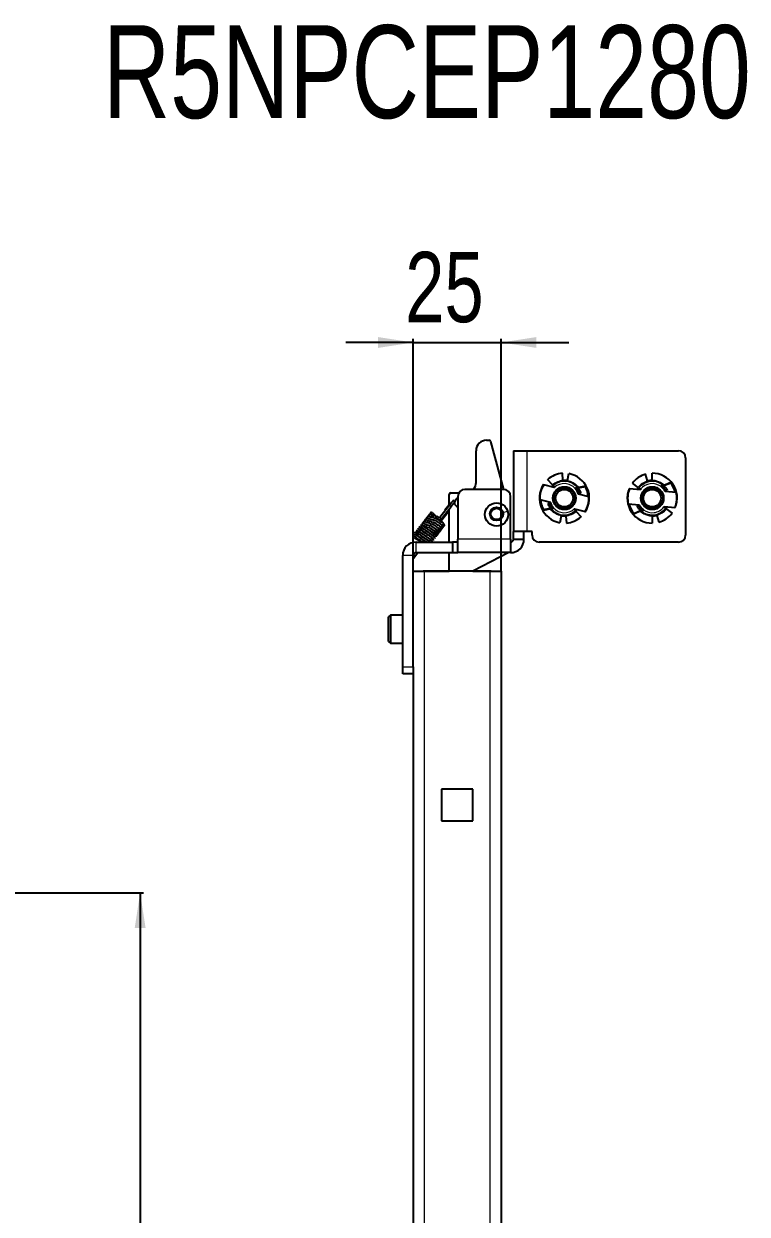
# Model space of a CAD drawing. Header units: millimetres. Extents: x -764 to 1099, y 554 to 2003.
# Drawn here: x 89.3 to 295.2, y 1663.8 to 2002.6 of the extents above; entities that cross this region are included whole.
import ezdxf

# ---------------------------------------------------------------- set-up
doc = ezdxf.new("R2010")
doc.units = ezdxf.units.MM
doc.layers.add('FORMAT', color=7, linetype='Continuous')
doc.styles.add('SLDTEXTSTYLE0', font='TXT', dxfattribs={"width": 0.75})
doc.dimstyles.new('SLDDIMSTYLE0', dxfattribs={"dimtxt": 20, "dimasz": 10, "dimexe": 0, "dimexo": 0.0625, "dimgap": 5, "dimtad": 2, "dimdec": 1, "dimrnd": 1e-09, "dimzin": 12, "dimdsep": 46, "dimtxsty": 'SLDTEXTSTYLE0', "dimsah": 1, "dimcen": 0.09, "dimadec": 0, "dimazin": 3, "dimtfac": 1, "dimtofl": 0, "dimtmove": 0, "dimatfit": 3, "dimfxl": 0, "dimfrac": 2, "dimtolj": 1, "dimtzin": 12, "dimarcsym": 0})
doc.dimstyles.new('SLDDIMSTYLE1', dxfattribs={"dimtxt": 20, "dimasz": 10, "dimexe": 0, "dimexo": 0.0625, "dimgap": 5, "dimtad": 2, "dimdec": 1, "dimrnd": 1e-09, "dimzin": 12, "dimdsep": 46, "dimtxsty": 'SLDTEXTSTYLE0', "dimsah": 1, "dimcen": 0.09, "dimadec": 0, "dimazin": 3, "dimtfac": 1, "dimtmove": 0, "dimatfit": 0, "dimfxl": 0, "dimfrac": 2, "dimtolj": 1, "dimtzin": 12, "dimarcsym": 0})

# ---------------------------------------------------------------- blocks, each defined once
blk = doc.blocks.new('_D_2')
at = {"layer": 'FORMAT'}
for p, q in [((15.79, 1755.31), (123.43, 1755.31)), ((122.43, 1755.31), (122.43, 855.31)), ((15.79, 855.31), (123.43, 855.31))]:
    blk.add_line(p, q, dxfattribs=at)
for points in [[(122.43, 1755.31), (120.89, 1745.31), (123.97, 1745.31)], [(122.43, 855.31), (123.97, 865.31), (120.89, 865.31)]]:
    blk.add_solid(points, dxfattribs=at)
at = {"layer": 'FORMAT', "insert": (96.65, 1283.14), "char_height": 20, "attachment_point": 1, "rotation": 90, "style": 'SLDTEXTSTYLE0'}
blk.add_mtext('900', dxfattribs=at)
blk = doc.blocks.new('_D_6')
at = {"layer": 'FORMAT'}
for p, q in [((200.14, 1911.92), (180.91, 1911.92)), ((200.14, 1846.82), (200.14, 1912.92)), ((200.14, 1911.92), (225.14, 1911.92)), ((225.14, 1846.82), (225.14, 1912.92)), ((225.14, 1911.92), (244.37, 1911.92))]:
    blk.add_line(p, q, dxfattribs=at)
for points in [[(200.14, 1911.92), (190.14, 1913.46), (190.14, 1910.38)], [(225.14, 1911.92), (235.14, 1910.38), (235.14, 1913.46)]]:
    blk.add_solid(points, dxfattribs=at)
at = {"layer": 'FORMAT', "insert": (197.86, 1937.7), "char_height": 20, "attachment_point": 1, "style": 'SLDTEXTSTYLE0'}
blk.add_mtext('25', dxfattribs=at)

msp = doc.modelspace()

# ---------------------------------------------------------------- linework, layer by layer
at = {"color": 7, "linetype": 'Continuous', "lineweight": 25}
for p, q in [((221.02, 1884.11), (221.64, 1884.11)), ((218.02, 1872.11), (218.02, 1881.11)), ((222.12, 1883.74), (225.79, 1870.11)), ((228.64, 1881.11), (228.64, 1858.11)), ((228.64, 1881.11), (232.44, 1881.11)), ((232.44, 1881.11), (275.64, 1881.11)), ((277.64, 1879.11), (277.64, 1857.11)), ((242.73, 1872.7), (242.58, 1874.69)), ((244.07, 1872.63), (244.43, 1874.59)), ((266.79, 1872.54), (266.27, 1874.46)), ((268.12, 1872.72), (268.11, 1874.71)), ((237.3, 1871.39), (237.18, 1871.47)), ((240.26, 1870.6), (237.26, 1871.41)), ((239.76, 1871.36), (238.38, 1872.88)), ((239.45, 1870.82), (239.89, 1871.21)), ((239.76, 1871.36), (239.89, 1871.21)), ((239.89, 1871.21), (240.36, 1870.69)), ((240.22, 1870.84), (240.03, 1870.66)), ((244.02, 1872.67), (242.79, 1872.73)), ((246.74, 1870.85), (246.22, 1870.39)), ((246.51, 1870.32), (246.31, 1870.28)), ((246.33, 1870.49), (246.38, 1870.5)), ((246.89, 1870.99), (246.74, 1870.85)), ((246.89, 1870.99), (247.16, 1870.66)), ((246.91, 1870.61), (249.2, 1871.1)), ((249.1, 1870.87), (247.03, 1870.43)), ((249.1, 1870.87), (249.2, 1871.1)), ((261.7, 1870.25), (261.57, 1870.3)), ((264.12, 1870.67), (262.49, 1871.91)), ((263.92, 1870.08), (264.28, 1870.55)), ((264.12, 1870.67), (264.28, 1870.55)), ((264.28, 1870.55), (264.83, 1870.12)), ((268.06, 1872.74), (266.84, 1872.58)), ((271.07, 1871.47), (270.65, 1870.91)), ((270.74, 1871.03), (270.79, 1871.05)), ((270.95, 1870.9), (270.76, 1870.82)), ((271.2, 1871.63), (271.07, 1871.47)), ((271.2, 1871.63), (271.52, 1871.36)), ((271.28, 1871.26), (273.45, 1872.16)), ((273.39, 1871.92), (271.44, 1871.1)), ((273.39, 1871.92), (273.45, 1872.16)), ((210.34, 1865.43), (210.34, 1868.61)), ((210.84, 1869.11), (213.1, 1869.11)), ((212.84, 1868.11), (212.84, 1855.91)), ((225.84, 1870.11), (214.84, 1870.11)), ((227.84, 1855.91), (227.84, 1868.11)), ((236.15, 1867.25), (239.15, 1866.45)), ((250.13, 1867.96), (247.12, 1868.77)), ((247.77, 1869.03), (247.3, 1868.88)), ((264.76, 1870.02), (261.65, 1870.25)), ((264.68, 1870.24), (264.52, 1870.03)), ((264.76, 1870.18), (264.61, 1870.03)), ((274.94, 1869.25), (271.84, 1869.49)), ((272.43, 1869.86), (271.99, 1869.63)), ((210.49, 1865.63), (207.7, 1862.1)), ((208.17, 1861.73), (210.96, 1865.26)), ((208.32, 1861.41), (210.34, 1864.14)), ((210.34, 1865.74), (209.12, 1864.2)), ((210.34, 1855.11), (210.34, 1864.46)), ((210.96, 1865.26), (210.96, 1865.26)), ((239.37, 1864.61), (237.07, 1864.12)), ((237.07, 1864.12), (237.17, 1864.34)), ((237.17, 1864.34), (239.24, 1864.79)), ((238.5, 1866.19), (238.98, 1866.33)), ((239.38, 1864.23), (239.11, 1864.55)), ((239.38, 1864.23), (239.53, 1864.36)), ((239.53, 1864.36), (240.05, 1864.83)), ((239.77, 1864.9), (239.96, 1864.94)), ((239.94, 1864.73), (239.89, 1864.72)), ((246.38, 1864), (245.91, 1864.52)), ((246.01, 1864.61), (249.02, 1863.81)), ((246.05, 1864.38), (246.24, 1864.55)), ((246.82, 1864.4), (246.38, 1864)), ((246.52, 1863.86), (246.38, 1864)), ((246.52, 1863.86), (247.89, 1862.33)), ((248.97, 1863.82), (249.09, 1863.74)), ((261.33, 1865.96), (264.44, 1865.73)), ((264.99, 1863.96), (262.82, 1863.05)), ((262.88, 1863.29), (264.84, 1864.11)), ((263.84, 1865.35), (264.29, 1865.58)), ((265.08, 1863.59), (264.75, 1863.86)), ((265.08, 1863.59), (265.2, 1863.75)), ((265.2, 1863.75), (265.62, 1864.31)), ((265.33, 1864.32), (265.51, 1864.39)), ((265.53, 1864.19), (265.48, 1864.17)), ((271.99, 1864.67), (271.44, 1865.09)), ((271.51, 1865.04), (271.66, 1865.19)), ((271.52, 1865.2), (274.62, 1864.97)), ((271.6, 1864.97), (271.76, 1865.18)), ((272.35, 1865.14), (271.99, 1864.67)), ((272.15, 1864.55), (271.99, 1864.67)), ((272.15, 1864.55), (273.79, 1863.31)), ((274.57, 1864.97), (274.71, 1864.91)), ((202.66, 1860.34), (202.61, 1860.31)), ((206.58, 1861.97), (206.97, 1861.66)), ((207.34, 1862.13), (206.95, 1862.44)), ((206.97, 1861.66), (207.05, 1861.59)), ((207.42, 1862.06), (207.34, 1862.13)), ((207.7, 1862.1), (207.7, 1862.1)), ((242.21, 1862.58), (241.84, 1860.63)), ((242.26, 1862.55), (243.49, 1862.49)), ((243.54, 1862.51), (243.7, 1860.53)), ((262.82, 1863.05), (262.88, 1863.29)), ((268.16, 1862.49), (268.16, 1860.51)), ((268.21, 1862.47), (269.43, 1862.64)), ((269.48, 1862.67), (270, 1860.76)), ((200.2, 1856.91), (200.25, 1856.86)), ((200.6, 1857.42), (200.65, 1857.37)), ((201, 1857.93), (201.05, 1857.88)), ((201.3, 1856.85), (201.28, 1856.99)), ((201.41, 1858.44), (201.46, 1858.39)), ((201.7, 1857.36), (201.68, 1857.5)), ((201.81, 1858.95), (201.86, 1858.9)), ((202.1, 1857.88), (202.08, 1858.01)), ((202.21, 1859.46), (202.26, 1859.41)), ((202.5, 1858.4), (202.48, 1858.53)), ((202.61, 1859.97), (202.66, 1859.92)), ((202.9, 1858.91), (202.88, 1859.04)), ((232.44, 1858.11), (228.64, 1858.11)), ((228.64, 1855.91), (228.64, 1858.11)), ((231.64, 1855.91), (231.64, 1858.11)), ((233.94, 1858.11), (232.44, 1858.11)), ((233.94, 1857.11), (233.94, 1858.11)), ((200.52, 1856.33), (200.57, 1856.29)), ((200.94, 1855.11), (211.34, 1855.11)), ((201.44, 1855.77), (201.83, 1855.47)), ((201.81, 1855.24), (201.94, 1855.14)), ((201.83, 1855.47), (201.91, 1855.41)), ((201.94, 1855.12), (201.92, 1855.11)), ((202.56, 1855.11), (202.57, 1855.26)), ((211.34, 1855.11), (211.34, 1852.11)), ((212.84, 1855.11), (211.34, 1855.11)), ((212.84, 1852.11), (212.84, 1855.91)), ((227.84, 1855.91), (227.84, 1852.11)), ((228.64, 1855.91), (231.64, 1855.91)), ((275.64, 1855.11), (235.94, 1855.11)), ((197.14, 1819.61), (197.14, 1851.31)), ((200.66, 1852.06), (200.14, 1851.35)), ((200.14, 1819.61), (200.14, 1851.31)), ((200.14, 1850.34), (200.25, 1850.49)), ((200.2, 1851.62), (200.46, 1851.95)), ((200.25, 1850.49), (201.44, 1852.1)), ((200.25, 1850.49), (200.25, 1850.49)), ((200.94, 1852.11), (211.34, 1852.11)), ((210.34, 1846.81), (210.34, 1852.11)), ((211.34, 1852.11), (212.84, 1852.11)), ((227.84, 1852.11), (212.84, 1852.11)), ((227.34, 1852.11), (217.1, 1846.81)), ((200.14, 1846.81), (203.24, 1846.81)), ((203.24, 1846.82), (202.99, 1846.81)), ((203.24, 1846.82), (210.34, 1846.82)), ((222.04, 1846.81), (203.24, 1846.81)), ((217.12, 1846.82), (222.04, 1846.82)), ((222.04, 1846.81), (225.14, 1846.81)), ((225.14, 1846.81), (225.14, 775.18)), ((193.64, 1834.31), (193.14, 1833.81)), ((193.14, 1826.81), (193.14, 1833.81)), ((197.14, 1834.31), (193.64, 1834.31)), ((193.64, 1834.31), (193.64, 1826.31)), ((193.14, 1826.81), (193.64, 1826.31)), ((193.64, 1826.31), (197.14, 1826.31)), ((197.14, 1817.61), (197.14, 1819.61)), ((200.14, 1819.61), (200.14, 1817.61)), ((200.14, 1817.61), (197.14, 1817.61)), ((200.14, 1817.61), (200.14, 782.81)), ((217.14, 1784.81), (208.14, 1784.81)), ((208.14, 1784.81), (208.14, 1775.81)), ((217.14, 1775.81), (217.14, 1784.81)), ((208.14, 1775.81), (217.14, 1775.81))]:
    msp.add_line(p, q, dxfattribs=at)
at = {"color": 8, "linetype": 'Continuous', "lineweight": 18}
for p, q in [((232.44, 1881.11), (232.44, 1858.11)), ((210.49, 1865.63), (210.49, 1865.63)), ((225.69, 1863.54), (227, 1863.95)), ((200.94, 1852.11), (200.94, 1855.11)), ((227.84, 1855.91), (212.84, 1855.91)), ((200.14, 1851.31), (197.14, 1851.31)), ((203.24, 1846.81), (203.24, 1846.82)), ((203.24, 1846.81), (203.24, 787.43)), ((222.04, 1846.81), (222.04, 1846.82)), ((222.04, 772.28), (222.04, 1846.81)), ((197.14, 1819.61), (200.14, 1819.61))]:
    msp.add_line(p, q, dxfattribs=at)
at = {"color": 7, "linetype": 'Continuous', "lineweight": 25, "flags": 128}
for points in [[(206.58, 1861.97), (206.58, 1862), (206.6, 1862.06), (206.65, 1862.14), (206.72, 1862.23), (206.8, 1862.32), (206.87, 1862.39), (206.92, 1862.43), (206.95, 1862.44), (206.95, 1862.44)], [(201.43, 1852.11), (201.44, 1852.1), (201.43, 1852.11)]]:
    msp.add_lwpolyline(points, dxfattribs=at)
at = {"color": 8, "linetype": 'Continuous', "lineweight": 18, "flags": 128}
for points in [[(206.97, 1861.66), (206.97, 1861.66), (206.99, 1861.67), (207.03, 1861.72), (207.09, 1861.79), (207.17, 1861.88), (207.24, 1861.97), (207.29, 1862.05), (207.33, 1862.1), (207.34, 1862.13), (207.34, 1862.13)], [(201.94, 1855.12), (201.94, 1855.12), (201.96, 1855.11)]]:
    msp.add_lwpolyline(points, dxfattribs=at)
at = {"color": 7, "linetype": 'Continuous', "lineweight": 25}
for centre, radius in [((243.14, 1867.61), 3.25), ((243.14, 1867.61), 3), ((268.14, 1867.61), 3.25), ((268.14, 1867.61), 3), ((243.14, 1867.61), 2.5), ((268.14, 1867.61), 2.5), ((223.85, 1862.96), 3.3), ((223.84, 1863.11), 1.9), ((223.84, 1863.11), 1.61)]:
    msp.add_circle(centre, radius, dxfattribs=at)
for centre, radius, start, end in [((221.02, 1881.11), 3, 90, 180), ((221.64, 1883.61), 0.5, 15.0795, 90), ((275.64, 1879.11), 2, 0, 90), ((243.14, 1867.61), 7.1, 94.5192, 132.0192), ((243.14, 1867.61), 7.1, 327.0192, 79.5192), ((268.14, 1867.61), 7.1, 105.2121, 142.7121), ((268.14, 1867.61), 7.1, 337.7121, 90.2121), ((215.02, 1872.11), 3, 318.1897, 0), ((243.14, 1867.61), 7.1, 147.0192, 259.5192), ((243.14, 1867.61), 7, 147.1321, 182.9064), ((243.14, 1867.61), 4.85, 42.0192, 132.0192), ((243.14, 1867.61), 4.15, 132.0192, 133.8162), ((243.14, 1867.61), 4.15, 16.2223, 42.0192), ((243.14, 1867.61), 6.8, 3.4511, 28.6836), ((243.14, 1867.61), 7, 2.9064, 29.9064), ((268.14, 1867.61), 7.1, 157.7121, 270.2121), ((268.14, 1867.61), 4.85, 52.7121, 142.7121), ((268.14, 1867.61), 4.15, 26.9151, 52.7121), ((268.14, 1867.61), 6.8, 14.1439, 39.3765), ((268.14, 1867.61), 7, 13.5992, 40.5992), ((210.84, 1868.61), 0.5, 90, 180), ((213.09, 1866.36), 1.25, 101.537, 137.2226), ((214.84, 1868.11), 2, 90, 180), ((225.84, 1868.11), 2, 0, 90), ((243.14, 1867.61), 7, 182.9064, 209.9064), ((243.14, 1867.61), 6.8, 183.4511, 208.6836), ((243.14, 1867.61), 7, 327.1321, 2.9064), ((268.14, 1867.61), 7, 157.825, 193.5992), ((268.14, 1867.61), 4.15, 142.7121, 144.5091), ((268.14, 1867.61), 7, 337.825, 13.5992), ((211.74, 1867.3), 4.05, 229.7314, 232.4533), ((213.09, 1866.36), 1.25, 180, 258.463), ((243.14, 1867.61), 4.15, 196.2223, 222.0192), ((243.14, 1867.61), 4.85, 222.0192, 312.0192), ((243.14, 1867.61), 4.15, 312.0192, 313.8162), ((268.14, 1867.61), 7, 193.5992, 220.5992), ((268.14, 1867.61), 6.8, 194.1439, 219.3765), ((268.14, 1867.61), 4.15, 206.9151, 232.7121), ((268.14, 1867.61), 4.85, 232.7121, 322.7121), ((268.14, 1867.61), 4.15, 322.7121, 324.5091), ((243.14, 1867.61), 7.1, 274.5192, 312.0192), ((268.14, 1867.61), 7.1, 285.2121, 322.7121), ((235.94, 1857.11), 2, 180, 270), ((275.64, 1857.11), 2, 270, 0), ((200.94, 1851.31), 3.8, 90, 180), ((227.84, 1855.91), 0.8, 270, 0), ((227.84, 1855.91), 3.8, 270, 0), ((200.94, 1851.31), 0.8, 90, 180), ((222.04, 1843.72), 3.1, 85.3967, 90)]:
    msp.add_arc(centre, radius, start, end, dxfattribs=at)
at = {"color": 8, "linetype": 'Continuous', "lineweight": 18}
for centre, radius, start, end in [((243.14, 1867.61), 5.05, 94.5192, 132.0192), ((243.14, 1867.61), 4.15, 42.0192, 132.0192), ((243.14, 1867.61), 5.05, 42.0192, 79.5192), ((268.14, 1867.61), 5.05, 105.2121, 142.7121), ((268.14, 1867.61), 4.15, 52.7121, 142.7121), ((268.14, 1867.61), 5.05, 52.7121, 90.2121), ((221.54, 1879.13), 17.44, 230.7113, 232.6809), ((243.14, 1867.61), 5.05, 222.0192, 259.5192), ((243.14, 1867.61), 4.15, 222.0192, 312.0192), ((243.14, 1867.61), 5.05, 274.5192, 312.0192), ((268.14, 1867.61), 5.05, 232.7121, 270.2121), ((268.14, 1867.61), 4.15, 232.7121, 322.7121), ((268.14, 1867.61), 5.05, 285.2121, 322.7121), ((202.85, 1860.16), 0.295, 115.8344, 267.3472), ((205.06, 1863.54), 2.78, 315.5111, 327.8892), ((218.61, 1875.43), 17.22, 230.7026, 232.6978), ((213.86, 1869.35), 9.69, 233.0415, 235.052), ((200.85, 1856.51), 1.43, 313.3522, 323.8809), ((200.91, 1856.46), 1.45, 313.3721, 323.9619), ((201.79, 1852.78), 2.75, 233.1851, 236.0311)]:
    msp.add_arc(centre, radius, start, end, dxfattribs=at)
at = {"color": 7, "linetype": 'Continuous', "lineweight": 25}
for points, knots in [([(242.59, 1872.43), (242.63, 1872.57), (242.67, 1872.74), (242.77, 1872.68), (242.79, 1872.67)], [0, 0, 0, 0, 0.8322341, 1, 1, 1, 1]), ([(244.18, 1872.34), (244.16, 1872.49), (244.13, 1872.67), (244.03, 1872.61), (244.01, 1872.61)], [0, 0, 0, 0, 0.8322341, 1, 1, 1, 1]), ([(246.37, 1870.52), (246.59, 1870.24), (246.98, 1869.74), (247.2, 1869.14), (247.3, 1868.88)], [0, 0, 0, 0, 0.559785, 1, 1, 1, 1]), ([(246.74, 1870.85), (246.98, 1870.54), (247.41, 1869.98), (247.66, 1869.32), (247.77, 1869.03)], [0, 0, 0, 0, 0.559866, 1, 1, 1, 1]), ([(266.7, 1872.24), (266.71, 1872.39), (266.73, 1872.57), (266.83, 1872.52), (266.85, 1872.52)], [0, 0, 0, 0, 0.832234, 1, 1, 1, 1]), ([(268.29, 1872.46), (268.24, 1872.59), (268.17, 1872.76), (268.08, 1872.69), (268.07, 1872.68)], [0, 0, 0, 0, 0.8322341, 1, 1, 1, 1]), ([(270.77, 1871.07), (271.04, 1870.83), (271.52, 1870.41), (271.84, 1869.87), (271.99, 1869.63)], [0, 0, 0, 0, 0.559785, 1, 1, 1, 1]), ([(271.07, 1871.47), (271.37, 1871.2), (271.89, 1870.73), (272.27, 1870.13), (272.43, 1869.86)], [0, 0, 0, 0, 0.559866, 1, 1, 1, 1]), ([(211.64, 1867.17), (211.62, 1867.13), (211.54, 1867.01), (211.27, 1866.64), (210.89, 1866.13), (210.61, 1865.78), (210.49, 1865.63)], [0, 0, 0, 0, 0.120445, 0.428404, 0.764758, 1, 1, 1, 1]), ([(210.96, 1865.26), (211.05, 1865.37), (211.31, 1865.7), (211.71, 1866.23), (212.09, 1866.74), (212.24, 1866.98), (212.3, 1867.09), (212.32, 1867.16), (212.33, 1867.24), (212.32, 1867.29), (212.31, 1867.32)], [0, 0, 0, 0, 0.122972, 0.357795, 0.597296, 0.840144, 0.906241, 0.947144, 0.977555, 1, 1, 1, 1]), ([(206.62, 1862.26), (206.39, 1862.57), (206.04, 1863.02), (205.6, 1863.41), (205.29, 1863.53), (205.1, 1863.5), (205.01, 1863.38), (204.98, 1863.13), (205.13, 1862.96), (205.22, 1862.84)], [0, 0, 0, 0, 0.298435, 0.437746, 0.539892, 0.682205, 0.758172, 0.840902, 1, 1, 1, 1]), ([(239.53, 1864.36), (239.29, 1864.68), (238.87, 1865.24), (238.61, 1865.9), (238.5, 1866.19)], [0, 0, 0, 0, 0.559866, 1, 1, 1, 1]), ([(239.9, 1864.7), (239.69, 1864.98), (239.29, 1865.48), (239.07, 1866.07), (238.98, 1866.33)], [0, 0, 0, 0, 0.559785, 1, 1, 1, 1]), ([(265.2, 1863.75), (264.9, 1864.01), (264.38, 1864.49), (264.01, 1865.09), (263.84, 1865.35)], [0, 0, 0, 0, 0.559866, 1, 1, 1, 1]), ([(265.5, 1864.15), (265.23, 1864.38), (264.76, 1864.8), (264.43, 1865.34), (264.29, 1865.58)], [0, 0, 0, 0, 0.559785, 1, 1, 1, 1]), ([(203.04, 1860.39), (203.01, 1860.4), (202.97, 1860.43), (202.91, 1860.45), (202.84, 1860.45), (202.76, 1860.44), (202.69, 1860.41), (202.66, 1860.37), (202.65, 1860.36)], [0, 0, 0, 0, 0.16821, 0.334597, 0.492682, 0.639712, 0.895455, 1, 1, 1, 1]), ([(203.32, 1860.2), (203.26, 1860.25), (203.12, 1860.38), (202.89, 1860.47), (202.78, 1860.43), (202.73, 1860.41)], [0, 0, 0, 0, 0.263202, 0.622339, 1, 1, 1, 1]), ([(203.73, 1860.71), (203.67, 1860.76), (203.52, 1860.89), (203.27, 1860.98), (203.08, 1860.95), (203, 1860.82), (202.97, 1860.59), (203.11, 1860.43), (203.2, 1860.32)], [0, 0, 0, 0, 0.119412, 0.284052, 0.513532, 0.635931, 0.769152, 1, 1, 1, 1]), ([(203.31, 1860.31), (203.32, 1860.31), (203.36, 1860.31), (203.66, 1860.25), (204.15, 1860.05), (204.56, 1859.85), (204.77, 1859.74)], [0, 0, 0, 0, 0.147088, 0.393301, 0.678923, 1, 1, 1, 1]), ([(204.13, 1861.22), (204.07, 1861.27), (203.93, 1861.4), (203.68, 1861.49), (203.48, 1861.46), (203.4, 1861.33), (203.37, 1861.11), (203.5, 1860.95), (203.59, 1860.85)], [0, 0, 0, 0, 0.121175, 0.288044, 0.520616, 0.644684, 0.779737, 1, 1, 1, 1]), ([(203.71, 1860.82), (203.73, 1860.82), (203.76, 1860.81), (204.07, 1860.76), (204.55, 1860.56), (204.96, 1860.36), (205.17, 1860.25)], [0, 0, 0, 0, 0.1480283, 0.3946389, 0.6806538, 1, 1, 1, 1]), ([(204.54, 1861.73), (204.48, 1861.78), (204.33, 1861.91), (204.08, 1862), (203.89, 1861.97), (203.81, 1861.84), (203.78, 1861.63), (203.9, 1861.47), (203.98, 1861.38)], [0, 0, 0, 0, 0.122989, 0.292154, 0.527908, 0.653694, 0.790632, 1, 1, 1, 1]), ([(204.12, 1861.33), (204.13, 1861.33), (204.17, 1861.32), (204.47, 1861.26), (204.96, 1861.07), (205.36, 1860.87), (205.58, 1860.76)], [0, 0, 0, 0, 0.148432, 0.395597, 0.682188, 1, 1, 1, 1]), ([(204.94, 1862.24), (204.88, 1862.29), (204.74, 1862.42), (204.48, 1862.51), (204.3, 1862.47), (204.21, 1862.37), (204.21, 1862.28), (204.21, 1862.24)], [0, 0, 0, 0, 0.167196, 0.396894, 0.716983, 0.887792, 1, 1, 1, 1]), ([(204.52, 1861.84), (204.54, 1861.84), (204.57, 1861.83), (204.88, 1861.77), (205.37, 1861.57), (205.77, 1861.37), (205.98, 1861.27)], [0, 0, 0, 0, 0.1488364, 0.3965581, 0.6837267, 1, 1, 1, 1]), ([(206.08, 1861.93), (205.89, 1862.17), (205.59, 1862.56), (205.19, 1862.9), (204.89, 1863.02), (204.69, 1862.99), (204.61, 1862.87), (204.58, 1862.62), (204.73, 1862.45), (204.82, 1862.33)], [0, 0, 0, 0, 0.2543213, 0.4023312, 0.5109068, 0.6621945, 0.7429389, 0.8308621, 1, 1, 1, 1]), ([(204.93, 1862.35), (204.94, 1862.34), (204.98, 1862.34), (205.28, 1862.28), (205.77, 1862.08), (206.17, 1861.88), (206.38, 1861.78)], [0, 0, 0, 0, 0.149242, 0.397523, 0.685271, 1, 1, 1, 1]), ([(205.31, 1862.86), (205.31, 1862.86), (205.28, 1862.84), (205.39, 1862.86), (205.68, 1862.78), (206.01, 1862.66), (206.21, 1862.56), (206.23, 1862.55)], [0, 0, 0, 0, 0.021612, 0.277034, 0.594005, 0.961278, 1, 1, 1, 1]), ([(205.38, 1860.43), (205.6, 1860.27), (206.03, 1859.96), (206.62, 1859.55), (207.06, 1859.25), (207.43, 1859.02), (207.67, 1858.92), (207.84, 1858.94), (207.94, 1859.01), (208.01, 1859.13), (208, 1859.3), (207.94, 1859.42), (207.8, 1859.56), (207.8, 1859.56)], [0, 0, 0, 0, 0.15508, 0.29788, 0.419005, 0.519987, 0.674799, 0.726992, 0.761209, 0.792065, 0.843578, 0.998885, 1, 1, 1, 1]), ([(205.78, 1860.94), (206, 1860.78), (206.44, 1860.47), (207.02, 1860.06), (207.46, 1859.76), (207.84, 1859.53), (208.07, 1859.43), (208.24, 1859.45), (208.34, 1859.52), (208.41, 1859.65), (208.4, 1859.81), (208.35, 1859.93), (208.21, 1860.07), (208.21, 1860.07)], [0, 0, 0, 0, 0.155938, 0.298743, 0.419834, 0.520845, 0.675692, 0.727886, 0.762101, 0.792954, 0.844457, 0.999762, 1, 1, 1, 1]), ([(206.18, 1861.45), (206.41, 1861.29), (206.84, 1860.98), (207.43, 1860.56), (207.87, 1860.27), (208.24, 1860.04), (208.47, 1859.94), (208.65, 1859.96), (208.75, 1860.03), (208.82, 1860.16), (208.81, 1860.32), (208.64, 1860.57), (208.23, 1860.98), (207.86, 1861.3), (207.69, 1861.45)], [0, 0, 0, 0, 0.1205359, 0.230319, 0.3233794, 0.4010551, 0.5201186, 0.5602418, 0.5865433, 0.6102589, 0.649844, 0.7692325, 0.8974855, 1, 1, 1, 1]), ([(206.83, 1862.2), (206.71, 1862.3), (206.51, 1862.48), (206.34, 1862.63), (206.27, 1862.69)], [0, 0, 0, 0, 0.595665, 1, 1, 1, 1]), ([(208.32, 1860.57), (208.3, 1860.6), (208.27, 1860.68), (208.04, 1860.85), (207.73, 1861.08), (207.39, 1861.32), (206.99, 1861.61), (206.7, 1861.82), (206.55, 1861.92)], [0, 0, 0, 0, 0.134267, 0.352185, 0.489336, 0.645657, 0.817803, 1, 1, 1, 1]), ([(207.05, 1861.59), (207.14, 1861.54), (207.31, 1861.43), (207.62, 1861.41), (207.91, 1861.49), (208.09, 1861.62), (208.16, 1861.71), (208.17, 1861.73)], [0, 0, 0, 0, 0.241852, 0.4829578, 0.724075, 0.9544412, 1, 1, 1, 1]), ([(207.7, 1862.1), (207.68, 1862.08), (207.65, 1862.04), (207.57, 1862.02), (207.5, 1862.02), (207.45, 1862.04), (207.43, 1862.06), (207.42, 1862.06)], [0, 0, 0, 0, 0.241711, 0.48172, 0.722059, 0.953296, 1, 1, 1, 1]), ([(208.01, 1861.17), (208.02, 1861.17), (208.13, 1861.21), (208.23, 1861.31), (208.3, 1861.4), (208.32, 1861.41)], [0, 0, 0, 0, 0.133594, 0.857024, 1, 1, 1, 1]), ([(208.39, 1859.77), (208.52, 1859.71), (208.69, 1859.63), (208.86, 1859.66), (208.96, 1859.74), (209.03, 1859.86), (209.01, 1860.03), (208.91, 1860.19), (208.7, 1860.38), (208.64, 1860.44)], [0, 0, 0, 0, 0.28745, 0.384932, 0.449404, 0.50739, 0.602413, 0.886142, 1, 1, 1, 1]), ([(242.09, 1862.87), (242.11, 1862.73), (242.14, 1862.55), (242.24, 1862.6), (242.26, 1862.61)], [0, 0, 0, 0, 0.8322341, 1, 1, 1, 1]), ([(243.69, 1862.79), (243.65, 1862.65), (243.6, 1862.47), (243.5, 1862.54), (243.49, 1862.55)], [0, 0, 0, 0, 0.832234, 1, 1, 1, 1]), ([(267.99, 1862.76), (268.04, 1862.62), (268.1, 1862.45), (268.19, 1862.52), (268.2, 1862.53)], [0, 0, 0, 0, 0.832234, 1, 1, 1, 1]), ([(269.57, 1862.97), (269.56, 1862.83), (269.54, 1862.65), (269.44, 1862.69), (269.42, 1862.7)], [0, 0, 0, 0, 0.832234, 1, 1, 1, 1]), ([(203.84, 1855.11), (203.77, 1855.15), (203.64, 1855.24), (203.32, 1855.46), (202.93, 1855.73), (202.45, 1856.08), (201.9, 1856.47), (201.33, 1856.83), (200.84, 1857.1), (200.49, 1857.27), (200.23, 1857.34), (200.21, 1857.28), (200.19, 1857.25)], [0, 0, 0, 0, 0.062108, 0.129924, 0.236653, 0.315079, 0.419967, 0.567307, 0.655413, 0.757825, 0.874412, 1, 1, 1, 1]), ([(200.22, 1856.88), (200.3, 1856.81), (200.46, 1856.67), (200.74, 1856.54), (200.88, 1856.48)], [0, 0, 0, 0, 0.513134, 1, 1, 1, 1]), ([(204.59, 1855.41), (204.56, 1855.42), (204.51, 1855.45), (204.31, 1855.57), (204.06, 1855.74), (203.73, 1855.97), (203.34, 1856.24), (202.86, 1856.58), (202.31, 1856.98), (201.74, 1857.34), (201.25, 1857.61), (200.89, 1857.77), (200.63, 1857.85), (200.61, 1857.79), (200.6, 1857.76)], [0, 0, 0, 0, 0.073219, 0.142955, 0.207336, 0.264609, 0.354761, 0.420957, 0.509511, 0.633948, 0.708354, 0.794802, 0.893243, 1, 1, 1, 1]), ([(200.66, 1856.78), (200.66, 1856.77), (200.66, 1856.73), (200.82, 1856.53), (201.15, 1856.27), (201.59, 1855.96), (202.12, 1855.58), (202.59, 1855.24), (202.84, 1855.07), (202.9, 1855.03)], [0, 0, 0, 0, 0.012735, 0.231791, 0.406235, 0.541237, 0.712882, 0.937603, 1, 1, 1, 1]), ([(205, 1855.92), (204.97, 1855.93), (204.91, 1855.96), (204.71, 1856.08), (204.46, 1856.25), (204.13, 1856.47), (203.74, 1856.75), (203.27, 1857.09), (202.72, 1857.48), (202.14, 1857.85), (201.65, 1858.12), (201.3, 1858.28), (201.03, 1858.36), (201.01, 1858.3), (201, 1858.27)], [0, 0, 0, 0, 0.0726223, 0.1423307, 0.2067016, 0.2639773, 0.3541532, 0.420316, 0.5088469, 0.6332957, 0.7077048, 0.7941163, 0.8925426, 1, 1, 1, 1]), ([(201.02, 1857.9), (201.1, 1857.83), (201.26, 1857.69), (201.54, 1857.56), (201.68, 1857.5)], [0, 0, 0, 0, 0.510022, 1, 1, 1, 1]), ([(201.09, 1857.42), (201.06, 1857.39), (201.01, 1857.33), (201.21, 1857.04), (201.55, 1856.78), (202, 1856.46), (202.53, 1856.09), (203.07, 1855.7), (203.52, 1855.38), (203.78, 1855.2), (203.87, 1855.14), (203.88, 1855.14)], [0, 0, 0, 0, 0.1755438, 0.3228102, 0.4401549, 0.5309528, 0.6463652, 0.7974625, 0.8908092, 0.9970937, 1, 1, 1, 1]), ([(205.4, 1856.43), (205.37, 1856.44), (205.31, 1856.47), (205.12, 1856.59), (204.87, 1856.75), (204.54, 1856.98), (204.15, 1857.26), (203.67, 1857.6), (203.12, 1857.99), (202.55, 1858.36), (202.06, 1858.63), (201.7, 1858.79), (201.44, 1858.87), (201.42, 1858.81), (201.4, 1858.78)], [0, 0, 0, 0, 0.0720258, 0.1417068, 0.2060673, 0.2633458, 0.3535455, 0.4196748, 0.5081834, 0.6326434, 0.7070559, 0.7934309, 0.8918422, 1, 1, 1, 1]), ([(201.49, 1857.93), (201.47, 1857.9), (201.42, 1857.84), (201.62, 1857.55), (201.96, 1857.29), (202.41, 1856.97), (202.93, 1856.59), (203.47, 1856.21), (203.94, 1855.88), (204.3, 1855.64), (204.6, 1855.44), (204.69, 1855.4), (204.74, 1855.38)], [0, 0, 0, 0, 0.14275, 0.261994, 0.357066, 0.430618, 0.524085, 0.646449, 0.722078, 0.808168, 0.902138, 1, 1, 1, 1]), ([(201.68, 1858.22), (201.69, 1858.21), (201.78, 1858.14), (201.94, 1858.08), (202.08, 1858.01)], [0, 0, 0, 0, 0.062159, 1, 1, 1, 1]), ([(205.8, 1856.94), (205.77, 1856.95), (205.72, 1856.98), (205.52, 1857.1), (205.28, 1857.26), (204.94, 1857.49), (204.56, 1857.76), (204.08, 1858.11), (203.53, 1858.5), (202.96, 1858.86), (202.46, 1859.14), (202.11, 1859.3), (201.84, 1859.38), (201.82, 1859.32), (201.81, 1859.29)], [0, 0, 0, 0, 0.07143, 0.141083, 0.205433, 0.262714, 0.352938, 0.419034, 0.50752, 0.631991, 0.706407, 0.792746, 0.891142, 1, 1, 1, 1]), ([(201.89, 1858.44), (201.87, 1858.41), (201.82, 1858.35), (202.02, 1858.06), (202.37, 1857.79), (202.81, 1857.48), (203.34, 1857.1), (203.88, 1856.72), (204.34, 1856.39), (204.7, 1856.15), (205, 1855.95), (205.1, 1855.91), (205.14, 1855.89)], [0, 0, 0, 0, 0.143336, 0.262559, 0.357673, 0.431245, 0.524711, 0.647074, 0.722736, 0.80884, 0.9028, 1, 1, 1, 1]), ([(202.08, 1858.73), (202.09, 1858.72), (202.18, 1858.65), (202.34, 1858.59), (202.48, 1858.53)], [0, 0, 0, 0, 0.062662, 1, 1, 1, 1]), ([(206.2, 1857.45), (206.18, 1857.46), (206.12, 1857.49), (205.93, 1857.61), (205.68, 1857.77), (205.35, 1858), (204.96, 1858.27), (204.49, 1858.61), (203.94, 1859.01), (203.36, 1859.37), (202.87, 1859.64), (202.51, 1859.81), (202.24, 1859.89), (202.22, 1859.83), (202.21, 1859.8)], [0, 0, 0, 0, 0.070834, 0.14046, 0.204799, 0.262083, 0.352331, 0.418393, 0.506857, 0.631338, 0.705759, 0.792061, 0.890442, 1, 1, 1, 1]), ([(202.23, 1859.43), (202.31, 1859.36), (202.47, 1859.22), (202.75, 1859.1), (202.88, 1859.04)], [0, 0, 0, 0, 0.505287, 1, 1, 1, 1]), ([(202.3, 1858.95), (202.27, 1858.92), (202.23, 1858.86), (202.43, 1858.57), (202.77, 1858.3), (203.22, 1857.99), (203.75, 1857.61), (204.28, 1857.22), (204.75, 1856.9), (205.11, 1856.65), (205.41, 1856.46), (205.5, 1856.42), (205.55, 1856.4)], [0, 0, 0, 0, 0.143922, 0.263125, 0.358281, 0.431871, 0.525337, 0.6477, 0.723393, 0.809513, 0.903463, 1, 1, 1, 1]), ([(202.64, 1859.94), (202.72, 1859.87), (202.88, 1859.73), (203.27, 1859.56), (203.69, 1859.35), (204, 1859.17), (204.16, 1859.08)], [0, 0, 0, 0, 0.2586398, 0.5134888, 0.7572725, 1, 1, 1, 1]), ([(202.7, 1859.29), (202.75, 1859.22), (202.83, 1859.08), (203.18, 1858.81), (203.63, 1858.49), (204.15, 1858.12), (204.69, 1857.73), (205.16, 1857.4), (205.51, 1857.16), (205.81, 1856.97), (205.9, 1856.93), (205.95, 1856.91)], [0, 0, 0, 0, 0.129197, 0.241784, 0.328839, 0.439376, 0.58409, 0.673647, 0.775514, 0.886613, 1, 1, 1, 1]), ([(202.97, 1859.87), (202.93, 1859.84), (202.84, 1859.79), (202.95, 1859.8), (203.25, 1859.74), (203.75, 1859.54), (204.15, 1859.34), (204.37, 1859.23)], [0, 0, 0, 0, 0.186775, 0.339781, 0.529853, 0.7504, 1, 1, 1, 1]), ([(203.29, 1859.53), (203.29, 1859.53), (203.28, 1859.64), (203.25, 1859.78), (203.23, 1859.9)], [0, 0, 0, 0, 0.071377, 1, 1, 1, 1]), ([(204.17, 1858.9), (204.39, 1858.74), (204.82, 1858.43), (205.4, 1858.02), (205.84, 1857.73), (206.22, 1857.49), (206.45, 1857.39), (206.63, 1857.41), (206.73, 1857.48), (206.8, 1857.6), (206.79, 1857.77), (206.74, 1857.89), (206.6, 1858.03), (206.59, 1858.03)], [0, 0, 0, 0, 0.152505, 0.295288, 0.416515, 0.51741, 0.672115, 0.724307, 0.758529, 0.789392, 0.840935, 0.99625, 1, 1, 1, 1]), ([(206.16, 1857.67), (206.17, 1857.68), (206.21, 1857.71), (206.36, 1857.97), (206.24, 1858.12), (206.02, 1858.31), (205.7, 1858.54), (205.36, 1858.78), (204.96, 1859.07), (204.68, 1859.27), (204.54, 1859.37)], [0, 0, 0, 0, 0.065581, 0.305104, 0.416757, 0.564843, 0.658165, 0.764421, 0.881295, 1, 1, 1, 1]), ([(204.57, 1859.41), (204.79, 1859.25), (205.22, 1858.94), (205.81, 1858.53), (206.25, 1858.23), (206.63, 1858), (206.86, 1857.9), (207.03, 1857.92), (207.14, 1857.99), (207.2, 1858.11), (207.2, 1858.28), (207.14, 1858.4), (207, 1858.54), (207, 1858.54)], [0, 0, 0, 0, 0.1533633, 0.2961527, 0.4173459, 0.5182689, 0.6730103, 0.7252026, 0.7594234, 0.7902835, 0.8418169, 0.9971285, 1, 1, 1, 1]), ([(206.56, 1858.18), (206.57, 1858.19), (206.61, 1858.22), (206.76, 1858.48), (206.65, 1858.63), (206.42, 1858.82), (206.11, 1859.05), (205.77, 1859.29), (205.36, 1859.58), (205.08, 1859.78), (204.94, 1859.88)], [0, 0, 0, 0, 0.0654902, 0.3047529, 0.4163239, 0.5642618, 0.6574674, 0.7636127, 0.880393, 1, 1, 1, 1]), ([(204.97, 1859.92), (205.2, 1859.76), (205.63, 1859.45), (206.21, 1859.04), (206.65, 1858.74), (207.03, 1858.51), (207.26, 1858.41), (207.44, 1858.43), (207.54, 1858.5), (207.61, 1858.62), (207.6, 1858.79), (207.54, 1858.91), (207.4, 1859.05), (207.4, 1859.05)], [0, 0, 0, 0, 0.154222, 0.297017, 0.418176, 0.519128, 0.673905, 0.726098, 0.760317, 0.791174, 0.842698, 0.998007, 1, 1, 1, 1]), ([(205.73, 1856.96), (205.75, 1856.96), (205.79, 1856.95), (205.82, 1856.92), (205.84, 1856.91)], [0, 0, 0, 0, 0.42738, 1, 1, 1, 1]), ([(205.91, 1856.49), (205.94, 1856.51), (206, 1856.55), (205.93, 1856.73), (205.8, 1856.89), (205.75, 1856.96)], [0, 0, 0, 0, 0.382442, 0.756726, 1, 1, 1, 1]), ([(205.77, 1856.79), (205.78, 1856.79), (205.92, 1856.7), (206.11, 1856.59), (206.21, 1856.54), (206.26, 1856.52)], [0, 0, 0, 0, 0.015212, 0.502555, 1, 1, 1, 1]), ([(206.11, 1856.55), (206.08, 1856.56), (206.02, 1856.59), (205.89, 1856.66), (205.79, 1856.72), (205.79, 1856.72)], [0, 0, 0, 0, 0.492704, 0.973233, 1, 1, 1, 1]), ([(205.95, 1857.45), (206.01, 1857.41), (206.2, 1857.29), (206.51, 1857.12), (206.75, 1857.02), (206.93, 1857.05), (207.03, 1857.12), (207.09, 1857.24), (207.08, 1857.41), (207.02, 1857.53), (206.88, 1857.66), (206.88, 1857.66)], [0, 0, 0, 0, 0.0758843, 0.2364077, 0.4831255, 0.5668872, 0.6223008, 0.6721488, 0.7538797, 0.9976813, 1, 1, 1, 1]), ([(206.31, 1857), (206.34, 1857.02), (206.4, 1857.06), (206.31, 1857.27), (206.18, 1857.46), (206.07, 1857.59), (206.06, 1857.6)], [0, 0, 0, 0, 0.332523, 0.65538, 0.968405, 1, 1, 1, 1]), ([(206.5, 1857.07), (206.47, 1857.09), (206.41, 1857.11), (206.24, 1857.2), (206.11, 1857.29), (206.06, 1857.31)], [0, 0, 0, 0, 0.410274, 0.813616, 1, 1, 1, 1]), ([(206.13, 1857.47), (206.15, 1857.47), (206.2, 1857.46), (206.23, 1857.43), (206.24, 1857.42)], [0, 0, 0, 0, 0.426986, 1, 1, 1, 1]), ([(206.37, 1857.09), (206.37, 1857.09), (206.4, 1857.1), (206.45, 1857.09), (206.52, 1857.08), (206.56, 1857.05), (206.58, 1857.04)], [0, 0, 0, 0, 0.044292, 0.355485, 0.683075, 1, 1, 1, 1]), ([(206.63, 1856.64), (206.66, 1856.67), (206.72, 1856.71), (206.63, 1856.91), (206.47, 1857.09), (206.4, 1857.18)], [0, 0, 0, 0, 0.348014, 0.68511, 1, 1, 1, 1]), ([(206.42, 1857.09), (206.44, 1857.09), (206.49, 1857.08), (206.52, 1857.06), (206.53, 1857.05)], [0, 0, 0, 0, 0.44173, 1, 1, 1, 1]), ([(206.79, 1857.7), (206.8, 1857.69), (206.98, 1857.6), (207.14, 1857.54), (207.31, 1857.57), (207.41, 1857.64), (207.48, 1857.77), (207.47, 1857.94), (207.41, 1858.05), (207.27, 1858.19), (207.27, 1858.19)], [0, 0, 0, 0, 0.0266669, 0.3417753, 0.448732, 0.5194864, 0.5831322, 0.6874747, 0.9987836, 1, 1, 1, 1]), ([(207.19, 1858.22), (207.2, 1858.21), (207.37, 1858.12), (207.52, 1858.06), (207.7, 1858.09), (207.8, 1858.17), (207.87, 1858.29), (207.86, 1858.46), (207.74, 1858.6), (207.66, 1858.71)], [0, 0, 0, 0, 0.019383, 0.33748, 0.445428, 0.516833, 0.581062, 0.68635, 1, 1, 1, 1]), ([(207.59, 1858.73), (207.6, 1858.73), (207.76, 1858.64), (207.91, 1858.59), (208.09, 1858.61), (208.19, 1858.69), (208.25, 1858.81), (208.25, 1858.98), (208.13, 1859.12), (208.04, 1859.23)], [0, 0, 0, 0, 0.011955, 0.333103, 0.442062, 0.514132, 0.578957, 0.68521, 1, 1, 1, 1]), ([(207.99, 1859.25), (207.99, 1859.25), (208.15, 1859.16), (208.3, 1859.11), (208.48, 1859.14), (208.57, 1859.21), (208.64, 1859.34), (208.63, 1859.5), (208.52, 1859.64), (208.43, 1859.75)], [0, 0, 0, 0, 0.004376, 0.328637, 0.438627, 0.511376, 0.576808, 0.684045, 1, 1, 1, 1]), ([(200.54, 1856.31), (200.63, 1856.24), (200.79, 1856.11), (201.08, 1855.99), (201.22, 1855.93)], [0, 0, 0, 0, 0.512882, 1, 1, 1, 1]), ([(200.98, 1856.22), (200.98, 1856.22), (200.97, 1856.18), (201.13, 1855.98), (201.47, 1855.74), (201.78, 1855.53), (201.94, 1855.42), (201.97, 1855.41)], [0, 0, 0, 0, 0.015317, 0.405251, 0.715817, 0.956158, 1, 1, 1, 1]), ([(201.91, 1855.41), (201.92, 1855.39), (201.96, 1855.35), (201.98, 1855.28), (201.98, 1855.2), (201.96, 1855.15), (201.94, 1855.13), (201.94, 1855.12)], [0, 0, 0, 0, 0.241895, 0.484471, 0.726557, 0.955709, 1, 1, 1, 1]), ([(204.51, 1855.43), (204.53, 1855.43), (204.58, 1855.42), (204.61, 1855.39), (204.63, 1855.38)], [0, 0, 0, 0, 0.459115, 1, 1, 1, 1]), ([(204.74, 1855.09), (204.71, 1855.11), (204.65, 1855.14), (204.55, 1855.2), (204.51, 1855.23)], [0, 0, 0, 0, 0.542527, 1, 1, 1, 1]), ([(204.74, 1855.11), (204.73, 1855.15), (204.71, 1855.22), (204.6, 1855.36), (204.55, 1855.43)], [0, 0, 0, 0, 0.504298, 1, 1, 1, 1]), ([(204.56, 1855.26), (204.58, 1855.24), (204.67, 1855.19), (204.73, 1855.15), (204.77, 1855.13)], [0, 0, 0, 0, 0.2338174, 1, 1, 1, 1]), ([(205.34, 1855.51), (205.31, 1855.52), (205.24, 1855.54), (205.08, 1855.64), (204.94, 1855.72), (204.89, 1855.75)], [0, 0, 0, 0, 0.416086, 0.81554, 1, 1, 1, 1]), ([(204.92, 1855.94), (204.94, 1855.94), (204.98, 1855.93), (205.02, 1855.9), (205.03, 1855.89)], [0, 0, 0, 0, 0.426495, 1, 1, 1, 1]), ([(205.1, 1855.47), (205.13, 1855.49), (205.19, 1855.53), (205.13, 1855.71), (205, 1855.87), (204.95, 1855.94)], [0, 0, 0, 0, 0.377296, 0.752518, 1, 1, 1, 1]), ([(204.96, 1855.77), (204.98, 1855.76), (205.13, 1855.66), (205.34, 1855.54), (205.44, 1855.5), (205.49, 1855.48)], [0, 0, 0, 0, 0.052345, 0.518112, 1, 1, 1, 1]), ([(205.26, 1855.53), (205.28, 1855.52), (205.32, 1855.51), (205.36, 1855.49), (205.38, 1855.48)], [0, 0, 0, 0, 0.440988, 1, 1, 1, 1]), ([(205.72, 1856.03), (205.69, 1856.04), (205.63, 1856.06), (205.47, 1856.16), (205.33, 1856.24), (205.28, 1856.27)], [0, 0, 0, 0, 0.414161, 0.814903, 1, 1, 1, 1]), ([(205.47, 1855.08), (205.5, 1855.1), (205.56, 1855.15), (205.49, 1855.31), (205.36, 1855.46), (205.32, 1855.52)], [0, 0, 0, 0, 0.38733, 0.771624, 1, 1, 1, 1]), ([(205.33, 1856.45), (205.35, 1856.45), (205.39, 1856.44), (205.42, 1856.41), (205.44, 1856.4)], [0, 0, 0, 0, 0.427242, 1, 1, 1, 1]), ([(205.51, 1855.98), (205.54, 1856), (205.59, 1856.04), (205.53, 1856.22), (205.4, 1856.38), (205.35, 1856.45)], [0, 0, 0, 0, 0.379873, 0.754627, 1, 1, 1, 1]), ([(205.55, 1856.04), (205.57, 1856.04), (205.61, 1856.05), (205.68, 1856.05), (205.75, 1856.03), (205.79, 1856.01), (205.81, 1855.99)], [0, 0, 0, 0, 0.21229, 0.467526, 0.736213, 1, 1, 1, 1]), ([(205.56, 1856.16), (205.61, 1856.13), (205.77, 1856.04), (205.83, 1856.01), (205.88, 1856)], [0, 0, 0, 0, 0.307856, 1, 1, 1, 1]), ([(205.65, 1856.05), (205.67, 1856.04), (205.71, 1856.04), (205.74, 1856.01), (205.76, 1856)], [0, 0, 0, 0, 0.441798, 1, 1, 1, 1]), ([(205.86, 1855.6), (205.89, 1855.62), (205.94, 1855.67), (205.87, 1855.83), (205.75, 1855.98), (205.7, 1856.04)], [0, 0, 0, 0, 0.389937, 0.77371, 1, 1, 1, 1]), ([(205.96, 1856.57), (205.97, 1856.57), (206, 1856.58), (206.06, 1856.57), (206.13, 1856.56), (206.18, 1856.53), (206.2, 1856.52)], [0, 0, 0, 0, 0.122445, 0.407654, 0.707892, 1, 1, 1, 1]), ([(206.03, 1856.57), (206.05, 1856.57), (206.1, 1856.56), (206.13, 1856.54), (206.15, 1856.52)], [0, 0, 0, 0, 0.442019, 1, 1, 1, 1]), ([(206.25, 1856.12), (206.28, 1856.14), (206.33, 1856.19), (206.26, 1856.36), (206.14, 1856.51), (206.09, 1856.56)], [0, 0, 0, 0, 0.392535, 0.775786, 1, 1, 1, 1])]:
    msp.add_open_spline(points, degree=3, knots=knots, dxfattribs=at)
for points in [[(201.45, 1855.88), (201.44, 1855.85), (201.42, 1855.8), (201.43, 1855.78), (201.44, 1855.77)], [(201.82, 1855.35), (201.81, 1855.32), (201.79, 1855.27), (201.8, 1855.25), (201.81, 1855.24)]]:
    msp.add_open_spline(points, degree=3, dxfattribs=at)

# ---------------------------------------------------------------- texts
at = {"layer": 'FORMAT', "insert": (111.82, 2002.23), "char_height": 26.4583, "attachment_point": 1, "style": 'SLDTEXTSTYLE0'}
msp.add_mtext('R5NPCEP1280', dxfattribs=at)

# ---------------------------------------------------------------- dimensions: what is measured, and where the dimension line sits
at = {"layer": 'FORMAT'}
dim = msp.add_linear_dim(base=(225.14, 1911.92), p1=(200.14, 1846.81), p2=(225.14, 1846.81), dimstyle='SLDDIMSTYLE1', dxfattribs=at)
dim.commit()
dim.dimension.update_dxf_attribs({"geometry": '_D_6', "text_midpoint": (212.64, 1911.92), "dimtype": 160})
dim = msp.add_linear_dim(base=(122.43, 855.31), p1=(15.78, 1755.31), p2=(15.78, 855.31), angle=90, dimstyle='SLDDIMSTYLE0', dxfattribs=at)
dim.commit()
dim.dimension.update_dxf_attribs({"geometry": '_D_2', "text_midpoint": (122.43, 1305.31), "dimtype": 160})

doc.saveas('drawing.dxf')
